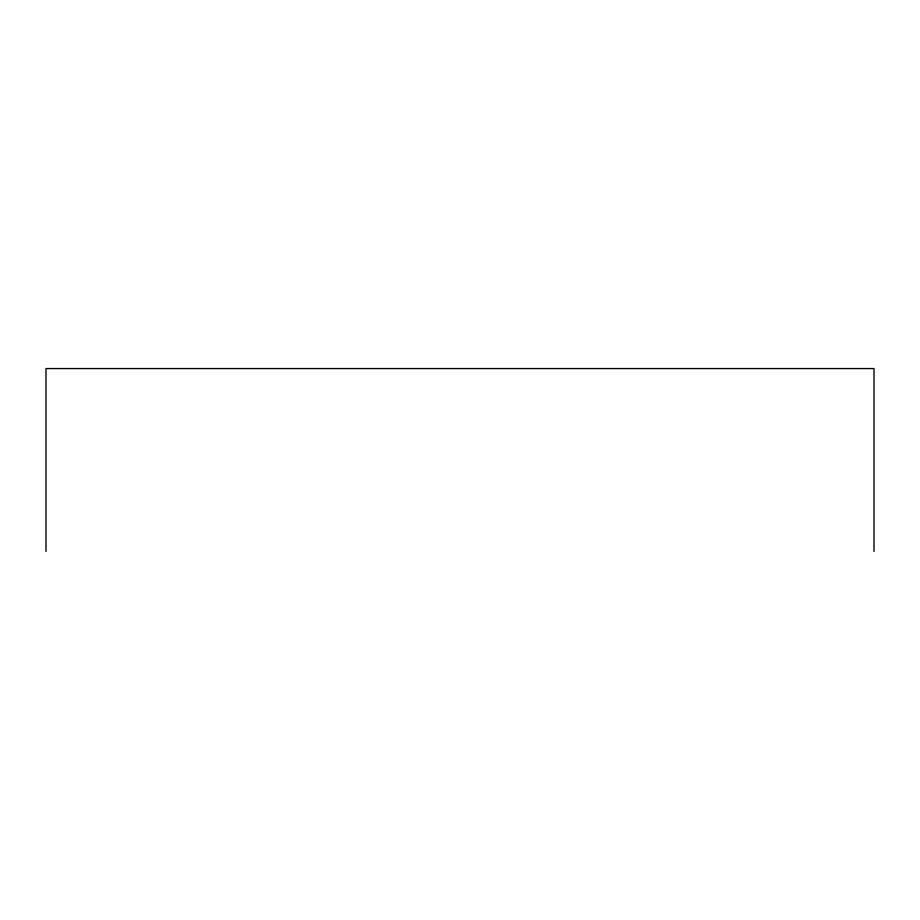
<?xml version="1.0" encoding="UTF-8"?>
<svg xmlns="http://www.w3.org/2000/svg" width="920" height="920" viewBox="0 0 920 920"><rect width="100%" height="100%" fill="white"/><g stroke="black" fill="none" stroke-linecap="round" stroke-linejoin="round"><path stroke-width="1.38" d="M874 551.436L874 368.563L46 368.563L46 551.436"/></g></svg>
